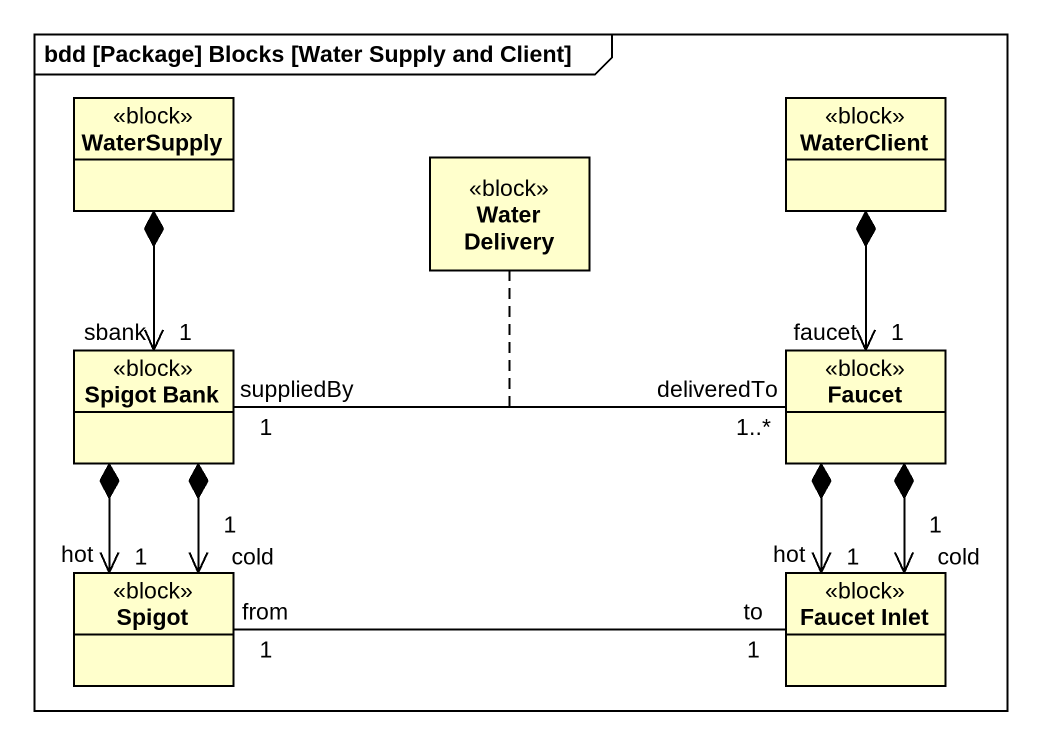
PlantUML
@startuml
mainframe bdd [Package] Blocks [Water Supply and Client]
hide circle
hide empty members
class WaterSupply <<block>>
class WaterClient <<block>>
class "Water Delivery" as Water_Delivery <<block>>
class "Spigot Bank" as Spigot_Bank <<block>>
class Faucet <<block>>
class Spigot <<block>>
class "Faucet Inlet" as Faucet_Inlet <<block>>
WaterSupply *--> "sbank\n1" Spigot_Bank
WaterClient *--> "faucet\n1" Faucet
Spigot_Bank "suppliedBy\n1" -right- "deliveredTo\n1..*" Faucet
(Spigot_Bank, Faucet) .. Water_Delivery
Spigot_Bank *--> "hot\n1" Spigot
Spigot_Bank *--> "cold\n1" Spigot
Faucet *--> "hot\n1" Faucet_Inlet
Faucet *--> "cold\n1" Faucet_Inlet
Spigot "from\n1" -right- "to\n1" Faucet_Inlet
@enduml
